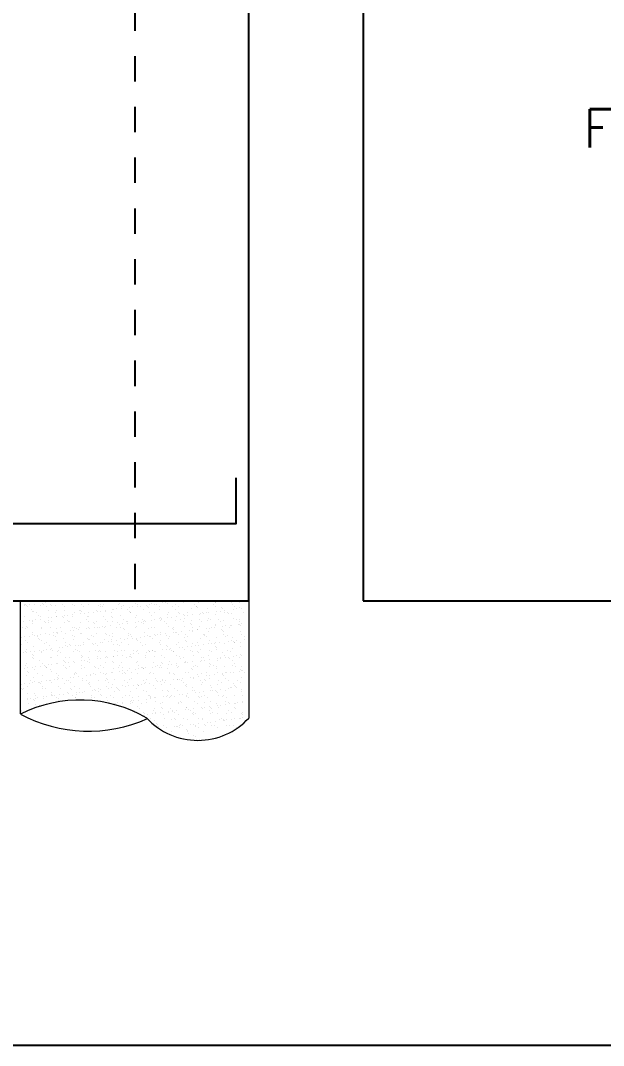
# Model space of a CAD drawing. Header units: millimetres. Extents: x 0 to 212, y -9 to 41.
# Drawn here: x 34.966 to 37.264, y 14.173 to 18.211 of the extents above; entities that cross this region are included whole.
import ezdxf

# ---------------------------------------------------------------- set-up
doc = ezdxf.new("R2010")
doc.units = ezdxf.units.MM
doc.header["$LTSCALE"] = 0.01
doc.linetypes.add('DASHDOT', pattern=[1, 0.5, -0.25, 0, -0.25])
for name, color, linetype in [('FC_BORDE VIGA', 4, 'Continuous'), ('FC_EJES', 1, 'DASHDOT'), ('FC_HATCH', 253, 'Continuous'), ('FC_R-80', 11, 'Continuous'), ('FC_REFUERZO', 5, 'Continuous')]:
    doc.layers.add(name, color=color, linetype=linetype)
doc.layers.add('FC_CAJON VIGAS', color=230, linetype='Continuous', plot=False)
doc.styles.add('FC_TEXT', font='romans.shx', dxfattribs={"height": 0.002})

# ---------------------------------------------------------------- blocks, each defined once
blk = doc.blocks.new('PilaDinamica0.90')
at = {"layer": 'FC_HATCH', "linetype": 'Continuous', "lineweight": 15}
for p, q in [((0.0157, -0.0177), (0.0157, -0.0177)), ((0.0167, -0.0164), (0.0167, -0.0164)), ((0.0215, -0.0146), (0.0215, -0.0146)), ((0.0235, -0.0174), (0.0235, -0.0174)), ((0.0268, -0.0228), (0.0268, -0.0228)), ((0.0359, -0.0157), (0.0359, -0.0157)), ((0.0453, -0.0363), (0.0453, -0.0363)), ((0.0497, -0.0404), (0.0497, -0.0404)), ((0.0553, -0.0132), (0.0553, -0.0132)), ((0.0782, -0.0169), (0.0782, -0.0169)), ((0.0877, -0.0089), (0.0877, -0.0089)), ((0.091, -0.0162), (0.091, -0.0162)), ((0.1001, -0.0073), (0.1001, -0.0073)), ((0.1011, -0.0226), (0.1011, -0.0226)), ((0.1104, -0.0393), (0.1104, -0.0393)), ((0.117, -0.0154), (0.117, -0.0154)), ((0.1195, -0.0047), (0.1195, -0.0047)), ((0.1214, -0.0194), (0.1214, -0.0194)), ((0.1392, -0.0172), (0.1392, -0.0172)), ((0.1421, -0.0384), (0.1421, -0.0384)), ((0.1519, -0.0004), (0.1519, -0.0004)), ((0.1653, -0.0161), (0.1653, -0.0161)), ((0.1729, -0.0385), (0.1729, -0.0385)), ((0.1754, -0.0225), (0.1754, -0.0225)), ((0.2037, -0.0149), (0.2037, -0.0149)), ((0.2139, -0.0175), (0.2139, -0.0175)), ((0.2339, -0.0388), (0.2339, -0.0388)), ((0.2376, -0.0393), (0.2376, -0.0393)), ((0.2396, -0.016), (0.2396, -0.016)), ((0.2497, -0.0224), (0.2497, -0.0224)), ((0.2661, -0.0141), (0.2661, -0.0141)), ((0.2984, -0.0365), (0.2984, -0.0365)), ((0.3093, -0.0183), (0.3093, -0.0183)), ((0.3137, -0.0224), (0.3137, -0.0224)), ((0.3139, -0.0158), (0.3139, -0.0158)), ((0.324, -0.0222), (0.324, -0.0222)), ((0.3271, -0.0144), (0.3271, -0.0144)), ((0.3342, -0.0382), (0.3342, -0.0382)), ((0.3608, -0.0357), (0.3608, -0.0357)), ((0.3666, -0.034), (0.3666, -0.034)), ((0.379, -0.0323), (0.379, -0.0323)), ((0.3855, -0.0014), (0.3855, -0.0014)), ((0.3882, -0.0157), (0.3882, -0.0157)), ((0.3916, -0.0121), (0.3916, -0.0121)), ((0.3983, -0.0221), (0.3983, -0.0221)), ((0.3984, -0.0298), (0.3984, -0.0298)), ((0.4062, -0.0204), (0.4062, -0.0204)), ((0.4219, -0.036), (0.4219, -0.036)), ((0.4308, -0.0255), (0.4308, -0.0255)), ((0.4432, -0.0239), (0.4432, -0.0239)), ((0.454, -0.0113), (0.454, -0.0113)), ((0.4625, -0.0156), (0.4625, -0.0156)), ((0.4626, -0.0213), (0.4626, -0.0213)), ((0.4726, -0.022), (0.4726, -0.022)), ((0.4863, -0.0337), (0.4863, -0.0337)), ((0.4951, -0.017), (0.4951, -0.017)), ((0.5017, -0.0213), (0.5017, -0.0213)), ((0.5061, -0.0253), (0.5061, -0.0253)), ((0.5075, -0.0154), (0.5075, -0.0154)), ((0.5151, -0.0116), (0.5151, -0.0116)), ((0.5269, -0.0129), (0.5269, -0.0129)), ((0.5368, -0.0154), (0.5368, -0.0154)), ((0.5469, -0.0218), (0.5469, -0.0218)), ((0.5488, -0.0329), (0.5488, -0.0329)), ((0.5593, -0.0086), (0.5593, -0.0086)), ((0.5717, -0.007), (0.5717, -0.007)), ((0.5734, -0.0003), (0.5734, -0.0003)), ((0.5778, -0.0043), (0.5778, -0.0043)), ((0.5795, -0.0093), (0.5795, -0.0093)), ((0.5911, -0.0044), (0.5911, -0.0044)), ((0.5986, -0.0234), (0.5986, -0.0234)), ((0.6098, -0.0331), (0.6098, -0.0331)), ((0.6111, -0.0153), (0.6111, -0.0153)), ((0.6212, -0.0217), (0.6212, -0.0217)), ((0.6235, -0.0001), (0.6235, -0.0001)), ((0.642, -0.0085), (0.642, -0.0085)), ((0.6703, -0.0024), (0.6703, -0.0024)), ((0.6742, -0.0308), (0.6742, -0.0308)), ((0.6854, -0.0152), (0.6854, -0.0152)), ((0.694, -0.0242), (0.694, -0.0242)), ((0.6955, -0.0216), (0.6955, -0.0216)), ((0.6984, -0.0282), (0.6984, -0.0282)), ((0.703, -0.0087), (0.703, -0.0087)), ((0.7367, -0.03), (0.7367, -0.03)), ((0.7597, -0.015), (0.7597, -0.015)), ((0.7658, -0.0032), (0.7658, -0.0032)), ((0.7674, -0.0064), (0.7674, -0.0064)), ((0.7698, -0.0214), (0.7698, -0.0214)), ((0.7702, -0.0073), (0.7702, -0.0073)), ((0.7909, -0.0263), (0.7909, -0.0263)), ((0.7977, -0.0303), (0.7977, -0.0303)), ((0.8058, -0.0379), (0.8058, -0.0379)), ((0.8299, -0.0056), (0.8299, -0.0056)), ((0.834, -0.0149), (0.834, -0.0149)), ((0.8382, -0.0336), (0.8382, -0.0336)), ((0.8441, -0.0213), (0.8441, -0.0213)), ((0.8506, -0.032), (0.8506, -0.032)), ((0.8622, -0.028), (0.8622, -0.028)), ((0.8626, -0.0054), (0.8626, -0.0054)), ((0.87, -0.0295), (0.87, -0.0295)), ((0.0131, -0.0805), (0.0131, -0.0805)), ((0.0172, -0.0637), (0.0172, -0.0637)), ((0.036, -0.0761), (0.036, -0.0761)), ((0.0455, -0.0762), (0.0455, -0.0762)), ((0.046, -0.0416), (0.046, -0.0416)), ((0.0579, -0.0746), (0.0579, -0.0746)), ((0.063, -0.0459), (0.063, -0.0459)), ((0.0704, -0.0594), (0.0704, -0.0594)), ((0.0773, -0.072), (0.0773, -0.072)), ((0.0797, -0.0629), (0.0797, -0.0629)), ((0.1097, -0.0678), (0.1097, -0.0678)), ((0.1103, -0.076), (0.1103, -0.076)), ((0.1221, -0.0661), (0.1221, -0.0661)), ((0.1373, -0.0457), (0.1373, -0.0457)), ((0.1407, -0.0632), (0.1407, -0.0632)), ((0.1415, -0.0636), (0.1415, -0.0636)), ((0.1659, -0.0602), (0.1659, -0.0602)), ((0.1703, -0.0642), (0.1703, -0.0642)), ((0.1739, -0.0593), (0.1739, -0.0593)), ((0.1846, -0.0758), (0.1846, -0.0758)), ((0.1864, -0.0577), (0.1864, -0.0577)), ((0.2052, -0.0609), (0.2052, -0.0609)), ((0.2057, -0.0551), (0.2057, -0.0551)), ((0.2116, -0.0456), (0.2116, -0.0456)), ((0.2382, -0.0509), (0.2382, -0.0509)), ((0.242, -0.0433), (0.242, -0.0433)), ((0.2506, -0.0492), (0.2506, -0.0492)), ((0.2589, -0.0757), (0.2589, -0.0757)), ((0.2628, -0.0623), (0.2628, -0.0623)), ((0.2676, -0.0601), (0.2676, -0.0601)), ((0.27, -0.0467), (0.27, -0.0467)), ((0.2859, -0.0455), (0.2859, -0.0455)), ((0.3024, -0.0424), (0.3024, -0.0424)), ((0.3148, -0.0408), (0.3148, -0.0408)), ((0.3286, -0.0604), (0.3286, -0.0604)), ((0.3332, -0.0756), (0.3332, -0.0756)), ((0.3345, -0.0414), (0.3345, -0.0414)), ((0.3582, -0.0631), (0.3582, -0.0631)), ((0.3602, -0.0453), (0.3602, -0.0453)), ((0.3626, -0.0672), (0.3626, -0.0672)), ((0.3931, -0.058), (0.3931, -0.058)), ((0.4075, -0.0754), (0.4075, -0.0754)), ((0.43, -0.0422), (0.43, -0.0422)), ((0.4344, -0.0462), (0.4344, -0.0462)), ((0.4345, -0.0452), (0.4345, -0.0452)), ((0.4551, -0.0652), (0.4551, -0.0652)), ((0.4555, -0.0573), (0.4555, -0.0573)), ((0.4818, -0.0753), (0.4818, -0.0753)), ((0.4846, -0.0802), (0.4846, -0.0802)), ((0.4878, -0.0796), (0.4878, -0.0796)), ((0.5088, -0.045), (0.5088, -0.045)), ((0.5166, -0.0575), (0.5166, -0.0575)), ((0.5171, -0.0759), (0.5171, -0.0759)), ((0.5268, -0.0443), (0.5268, -0.0443)), ((0.5295, -0.0743), (0.5295, -0.0743)), ((0.5489, -0.0717), (0.5489, -0.0717)), ((0.5503, -0.0788), (0.5503, -0.0788)), ((0.5506, -0.0661), (0.5506, -0.0661)), ((0.555, -0.0701), (0.555, -0.0701)), ((0.5561, -0.0752), (0.5561, -0.0752)), ((0.581, -0.0552), (0.581, -0.0552)), ((0.5813, -0.0675), (0.5813, -0.0675)), ((0.5831, -0.0449), (0.5831, -0.0449)), ((0.5937, -0.0658), (0.5937, -0.0658)), ((0.6113, -0.0791), (0.6113, -0.0791)), ((0.6131, -0.0633), (0.6131, -0.0633)), ((0.6223, -0.0451), (0.6223, -0.0451)), ((0.6267, -0.0492), (0.6267, -0.0492)), ((0.6304, -0.075), (0.6304, -0.075)), ((0.6435, -0.0544), (0.6435, -0.0544)), ((0.6455, -0.059), (0.6455, -0.059)), ((0.6475, -0.0682), (0.6475, -0.0682)), ((0.6574, -0.0448), (0.6574, -0.0448)), ((0.6579, -0.0574), (0.6579, -0.0574)), ((0.6757, -0.0768), (0.6757, -0.0768)), ((0.6773, -0.0548), (0.6773, -0.0548)), ((0.7045, -0.0547), (0.7045, -0.0547)), ((0.7047, -0.0749), (0.7047, -0.0749)), ((0.7097, -0.0506), (0.7097, -0.0506)), ((0.7192, -0.0472), (0.7192, -0.0472)), ((0.7221, -0.0489), (0.7221, -0.0489)), ((0.7317, -0.0446), (0.7317, -0.0446)), ((0.7382, -0.076), (0.7382, -0.076)), ((0.7415, -0.0464), (0.7415, -0.0464)), ((0.7429, -0.069), (0.7429, -0.069)), ((0.7473, -0.073), (0.7473, -0.073)), ((0.769, -0.0524), (0.769, -0.0524)), ((0.7739, -0.0421), (0.7739, -0.0421)), ((0.779, -0.0748), (0.779, -0.0748)), ((0.7864, -0.0405), (0.7864, -0.0405)), ((0.7992, -0.0763), (0.7992, -0.0763)), ((0.806, -0.0445), (0.806, -0.0445)), ((0.8147, -0.0481), (0.8147, -0.0481)), ((0.8191, -0.0521), (0.8191, -0.0521)), ((0.8314, -0.0516), (0.8314, -0.0516)), ((0.8398, -0.0711), (0.8398, -0.0711)), ((0.8533, -0.0746), (0.8533, -0.0746)), ((0.8637, -0.074), (0.8637, -0.074)), ((0.8803, -0.0444), (0.8803, -0.0444)), ((0.008, -0.1057), (0.008, -0.1057)), ((0.0187, -0.1097), (0.0187, -0.1097)), ((0.0224, -0.1021), (0.0224, -0.1021)), ((0.0268, -0.1061), (0.0268, -0.1061)), ((0.046, -0.0825), (0.046, -0.0825)), ((0.0475, -0.0876), (0.0475, -0.0876)), ((0.0812, -0.1089), (0.0812, -0.1089)), ((0.0823, -0.1056), (0.0823, -0.1056)), ((0.0942, -0.0812), (0.0942, -0.0812)), ((0.0986, -0.0852), (0.0986, -0.0852)), ((0.1119, -0.0853), (0.1119, -0.0853)), ((0.1193, -0.1042), (0.1193, -0.1042)), ((0.1203, -0.0824), (0.1203, -0.0824)), ((0.1422, -0.1092), (0.1422, -0.1092)), ((0.1566, -0.1055), (0.1566, -0.1055)), ((0.1744, -0.0845), (0.1744, -0.0845)), ((0.191, -0.0833), (0.191, -0.0833)), ((0.1946, -0.0823), (0.1946, -0.0823)), ((0.1959, -0.1182), (0.1959, -0.1182)), ((0.2067, -0.1068), (0.2067, -0.1068)), ((0.2084, -0.1166), (0.2084, -0.1166)), ((0.2148, -0.105), (0.2148, -0.105)), ((0.2192, -0.1091), (0.2192, -0.1091)), ((0.2277, -0.114), (0.2277, -0.114)), ((0.2309, -0.1053), (0.2309, -0.1053)), ((0.2354, -0.0848), (0.2354, -0.0848)), ((0.2602, -0.1097), (0.2602, -0.1097)), ((0.269, -0.0821), (0.269, -0.0821)), ((0.2691, -0.1061), (0.2691, -0.1061)), ((0.2726, -0.1081), (0.2726, -0.1081)), ((0.2865, -0.0841), (0.2865, -0.0841)), ((0.2909, -0.0881), (0.2909, -0.0881)), ((0.292, -0.1056), (0.292, -0.1056)), ((0.2999, -0.0824), (0.2999, -0.0824)), ((0.3052, -0.1052), (0.3052, -0.1052)), ((0.3117, -0.1071), (0.3117, -0.1071)), ((0.3244, -0.1013), (0.3244, -0.1013)), ((0.3302, -0.1063), (0.3302, -0.1063)), ((0.3368, -0.0997), (0.3368, -0.0997)), ((0.3433, -0.082), (0.3433, -0.082)), ((0.3562, -0.0971), (0.3562, -0.0971)), ((0.3623, -0.0817), (0.3623, -0.0817)), ((0.3795, -0.1051), (0.3795, -0.1051)), ((0.3834, -0.0862), (0.3834, -0.0862)), ((0.3886, -0.0928), (0.3886, -0.0928)), ((0.3946, -0.104), (0.3946, -0.104)), ((0.401, -0.0912), (0.401, -0.0912)), ((0.4071, -0.108), (0.4071, -0.108)), ((0.4115, -0.112), (0.4115, -0.112)), ((0.4176, -0.0819), (0.4176, -0.0819)), ((0.4204, -0.0886), (0.4204, -0.0886)), ((0.4234, -0.0819), (0.4234, -0.0819)), ((0.4528, -0.0844), (0.4528, -0.0844)), ((0.4538, -0.1049), (0.4538, -0.1049)), ((0.457, -0.1032), (0.457, -0.1032)), ((0.4652, -0.0827), (0.4652, -0.0827)), ((0.4789, -0.087), (0.4789, -0.087)), ((0.4833, -0.091), (0.4833, -0.091)), ((0.4919, -0.0817), (0.4919, -0.0817)), ((0.504, -0.1101), (0.504, -0.1101)), ((0.5181, -0.1035), (0.5181, -0.1035)), ((0.5281, -0.1048), (0.5281, -0.1048)), ((0.5662, -0.0816), (0.5662, -0.0816)), ((0.5757, -0.0891), (0.5757, -0.0891)), ((0.5825, -0.1012), (0.5825, -0.1012)), ((0.5995, -0.1109), (0.5995, -0.1109)), ((0.6024, -0.1047), (0.6024, -0.1047)), ((0.6039, -0.1149), (0.6039, -0.1149)), ((0.6405, -0.0814), (0.6405, -0.0814)), ((0.645, -0.1004), (0.645, -0.1004)), ((0.6675, -0.1179), (0.6675, -0.1179)), ((0.6712, -0.0899), (0.6712, -0.0899)), ((0.6756, -0.094), (0.6756, -0.094)), ((0.6767, -0.1045), (0.6767, -0.1045)), ((0.6799, -0.1163), (0.6799, -0.1163)), ((0.6964, -0.113), (0.6964, -0.113)), ((0.6993, -0.1137), (0.6993, -0.1137)), ((0.706, -0.1007), (0.706, -0.1007)), ((0.7148, -0.0813), (0.7148, -0.0813)), ((0.7317, -0.1094), (0.7317, -0.1094)), ((0.7441, -0.1078), (0.7441, -0.1078)), ((0.751, -0.1044), (0.751, -0.1044)), ((0.7635, -0.1052), (0.7635, -0.1052)), ((0.7681, -0.092), (0.7681, -0.092)), ((0.7705, -0.0984), (0.7705, -0.0984)), ((0.7891, -0.0812), (0.7891, -0.0812)), ((0.7918, -0.1138), (0.7918, -0.1138)), ((0.7959, -0.101), (0.7959, -0.101)), ((0.7962, -0.1178), (0.7962, -0.1178)), ((0.8084, -0.0993), (0.8084, -0.0993)), ((0.8253, -0.1043), (0.8253, -0.1043)), ((0.8278, -0.0968), (0.8278, -0.0968)), ((0.8329, -0.0976), (0.8329, -0.0976)), ((0.8602, -0.0925), (0.8602, -0.0925)), ((0.8634, -0.081), (0.8634, -0.081)), ((0.8636, -0.0929), (0.8636, -0.0929)), ((0.8652, -0.1199), (0.8652, -0.1199)), ((0.868, -0.0969), (0.868, -0.0969)), ((0.8726, -0.0909), (0.8726, -0.0909)), ((0.0033, -0.1436), (0.0033, -0.1436)), ((0.0157, -0.1419), (0.0157, -0.1419)), ((0.0202, -0.1556), (0.0202, -0.1556)), ((0.0351, -0.1394), (0.0351, -0.1394)), ((0.0476, -0.1251), (0.0476, -0.1251)), ((0.049, -0.1336), (0.049, -0.1336)), ((0.0553, -0.1359), (0.0553, -0.1359)), ((0.0653, -0.1423), (0.0653, -0.1423)), ((0.0675, -0.1351), (0.0675, -0.1351)), ((0.0713, -0.1469), (0.0713, -0.1469)), ((0.0757, -0.1509), (0.0757, -0.1509)), ((0.0799, -0.1335), (0.0799, -0.1335)), ((0.0827, -0.1548), (0.0827, -0.1548)), ((0.0993, -0.1309), (0.0993, -0.1309)), ((0.1134, -0.1312), (0.1134, -0.1312)), ((0.1296, -0.1357), (0.1296, -0.1357)), ((0.1317, -0.1267), (0.1317, -0.1267)), ((0.1396, -0.1421), (0.1396, -0.1421)), ((0.1431, -0.126), (0.1431, -0.126)), ((0.1437, -0.1551), (0.1437, -0.1551)), ((0.1441, -0.125), (0.1441, -0.125)), ((0.1475, -0.13), (0.1475, -0.13)), ((0.1635, -0.1225), (0.1635, -0.1225)), ((0.1682, -0.149), (0.1682, -0.149)), ((0.1759, -0.1305), (0.1759, -0.1305)), ((0.2039, -0.1356), (0.2039, -0.1356)), ((0.2082, -0.1528), (0.2082, -0.1528)), ((0.2139, -0.142), (0.2139, -0.142)), ((0.2369, -0.1307), (0.2369, -0.1307)), ((0.2399, -0.1281), (0.2399, -0.1281)), ((0.2637, -0.1498), (0.2637, -0.1498)), ((0.2681, -0.1539), (0.2681, -0.1539)), ((0.2706, -0.152), (0.2706, -0.152)), ((0.2782, -0.1355), (0.2782, -0.1355)), ((0.2882, -0.1419), (0.2882, -0.1419)), ((0.3014, -0.1284), (0.3014, -0.1284)), ((0.3317, -0.1523), (0.3317, -0.1523)), ((0.3354, -0.1289), (0.3354, -0.1289)), ((0.3398, -0.1329), (0.3398, -0.1329)), ((0.3464, -0.1602), (0.3464, -0.1602)), ((0.3525, -0.1353), (0.3525, -0.1353)), ((0.3588, -0.1585), (0.3588, -0.1585)), ((0.3606, -0.1519), (0.3606, -0.1519)), ((0.3625, -0.1417), (0.3625, -0.1417)), ((0.3638, -0.1276), (0.3638, -0.1276)), ((0.3782, -0.156), (0.3782, -0.156)), ((0.3961, -0.15), (0.3961, -0.15)), ((0.4106, -0.1517), (0.4106, -0.1517)), ((0.423, -0.1501), (0.423, -0.1501)), ((0.4249, -0.1279), (0.4249, -0.1279)), ((0.4268, -0.1352), (0.4268, -0.1352)), ((0.4323, -0.131), (0.4323, -0.131)), ((0.4368, -0.1416), (0.4368, -0.1416)), ((0.4424, -0.1475), (0.4424, -0.1475)), ((0.456, -0.1528), (0.456, -0.1528)), ((0.4585, -0.1492), (0.4585, -0.1492)), ((0.4604, -0.1568), (0.4604, -0.1568)), ((0.4748, -0.1433), (0.4748, -0.1433)), ((0.4872, -0.1416), (0.4872, -0.1416)), ((0.4893, -0.1256), (0.4893, -0.1256)), ((0.5011, -0.1351), (0.5011, -0.1351)), ((0.5066, -0.1391), (0.5066, -0.1391)), ((0.5111, -0.1415), (0.5111, -0.1415)), ((0.5196, -0.1495), (0.5196, -0.1495)), ((0.5278, -0.1318), (0.5278, -0.1318)), ((0.5322, -0.1359), (0.5322, -0.1359)), ((0.539, -0.1348), (0.539, -0.1348)), ((0.5515, -0.1332), (0.5515, -0.1332)), ((0.5518, -0.1248), (0.5518, -0.1248)), ((0.5529, -0.1549), (0.5529, -0.1549)), ((0.5709, -0.1306), (0.5709, -0.1306)), ((0.5754, -0.1349), (0.5754, -0.1349)), ((0.584, -0.1472), (0.584, -0.1472)), ((0.5854, -0.1413), (0.5854, -0.1413)), ((0.6033, -0.1263), (0.6033, -0.1263)), ((0.6128, -0.1251), (0.6128, -0.1251)), ((0.6157, -0.1247), (0.6157, -0.1247)), ((0.6246, -0.1339), (0.6246, -0.1339)), ((0.6351, -0.1222), (0.6351, -0.1222)), ((0.6465, -0.1464), (0.6465, -0.1464)), ((0.6484, -0.1557), (0.6484, -0.1557)), ((0.6497, -0.1348), (0.6497, -0.1348)), ((0.6528, -0.1597), (0.6528, -0.1597)), ((0.6597, -0.1412), (0.6597, -0.1412)), ((0.6772, -0.1228), (0.6772, -0.1228)), ((0.7075, -0.1467), (0.7075, -0.1467)), ((0.7201, -0.1348), (0.7201, -0.1348)), ((0.724, -0.1346), (0.724, -0.1346)), ((0.7245, -0.1388), (0.7245, -0.1388)), ((0.734, -0.1411), (0.734, -0.1411)), ((0.7397, -0.122), (0.7397, -0.122)), ((0.7453, -0.1578), (0.7453, -0.1578)), ((0.772, -0.1443), (0.772, -0.1443)), ((0.7983, -0.1345), (0.7983, -0.1345)), ((0.8007, -0.1223), (0.8007, -0.1223)), ((0.8083, -0.1409), (0.8083, -0.1409)), ((0.817, -0.1369), (0.817, -0.1369)), ((0.8179, -0.1599), (0.8179, -0.1599)), ((0.8304, -0.1582), (0.8304, -0.1582)), ((0.8344, -0.1435), (0.8344, -0.1435)), ((0.8407, -0.1586), (0.8407, -0.1586)), ((0.8498, -0.1557), (0.8498, -0.1557)), ((0.8726, -0.1344), (0.8726, -0.1344)), ((0.8822, -0.1514), (0.8822, -0.1514)), ((0.8826, -0.1408), (0.8826, -0.1408)), ((0.0002, -0.1957), (0.0002, -0.1957)), ((0.004, -0.1719), (0.004, -0.1719)), ((0.0217, -0.2016), (0.0217, -0.2016)), ((0.0248, -0.1909), (0.0248, -0.1909)), ((0.0272, -0.1655), (0.0272, -0.1655)), ((0.0377, -0.2008), (0.0377, -0.2008)), ((0.0505, -0.1795), (0.0505, -0.1795)), ((0.0571, -0.1983), (0.0571, -0.1983)), ((0.0745, -0.1956), (0.0745, -0.1956)), ((0.0842, -0.2008), (0.0842, -0.2008)), ((0.0895, -0.194), (0.0895, -0.194)), ((0.0965, -0.17), (0.0965, -0.17)), ((0.1015, -0.1653), (0.1015, -0.1653)), ((0.1019, -0.1924), (0.1019, -0.1924)), ((0.115, -0.1772), (0.115, -0.1772)), ((0.1202, -0.1917), (0.1202, -0.1917)), ((0.1213, -0.1898), (0.1213, -0.1898)), ((0.1246, -0.1957), (0.1246, -0.1957)), ((0.1452, -0.2011), (0.1452, -0.2011)), ((0.1488, -0.1955), (0.1488, -0.1955)), ((0.1537, -0.1855), (0.1537, -0.1855)), ((0.1589, -0.2019), (0.1589, -0.2019)), ((0.1661, -0.1839), (0.1661, -0.1839)), ((0.1758, -0.1652), (0.1758, -0.1652)), ((0.1774, -0.1764), (0.1774, -0.1764)), ((0.1855, -0.1813), (0.1855, -0.1813)), ((0.192, -0.1708), (0.192, -0.1708)), ((0.1964, -0.1748), (0.1964, -0.1748)), ((0.2097, -0.1988), (0.2097, -0.1988)), ((0.2171, -0.1938), (0.2171, -0.1938)), ((0.2179, -0.1771), (0.2179, -0.1771)), ((0.2231, -0.1953), (0.2231, -0.1953)), ((0.2303, -0.1754), (0.2303, -0.1754)), ((0.2332, -0.2018), (0.2332, -0.2018)), ((0.2384, -0.1767), (0.2384, -0.1767)), ((0.2497, -0.1729), (0.2497, -0.1729)), ((0.2501, -0.1651), (0.2501, -0.1651)), ((0.2721, -0.198), (0.2721, -0.198)), ((0.2822, -0.1686), (0.2822, -0.1686)), ((0.2888, -0.1729), (0.2888, -0.1729)), ((0.2946, -0.167), (0.2946, -0.167)), ((0.2974, -0.1952), (0.2974, -0.1952)), ((0.3029, -0.1744), (0.3029, -0.1744)), ((0.3075, -0.2016), (0.3075, -0.2016)), ((0.3126, -0.1946), (0.3126, -0.1946)), ((0.314, -0.1644), (0.314, -0.1644)), ((0.317, -0.1987), (0.317, -0.1987)), ((0.3244, -0.1649), (0.3244, -0.1649)), ((0.3332, -0.1983), (0.3332, -0.1983)), ((0.3653, -0.1736), (0.3653, -0.1736)), ((0.3717, -0.1951), (0.3717, -0.1951)), ((0.3818, -0.2015), (0.3818, -0.2015)), ((0.3843, -0.1737), (0.3843, -0.1737)), ((0.3887, -0.1777), (0.3887, -0.1777)), ((0.3976, -0.196), (0.3976, -0.196)), ((0.3987, -0.1648), (0.3987, -0.1648)), ((0.4095, -0.1968), (0.4095, -0.1968)), ((0.4264, -0.1739), (0.4264, -0.1739)), ((0.446, -0.1949), (0.446, -0.1949)), ((0.4561, -0.2013), (0.4561, -0.2013)), ((0.4601, -0.1952), (0.4601, -0.1952)), ((0.473, -0.1647), (0.473, -0.1647)), ((0.4812, -0.1758), (0.4812, -0.1758)), ((0.4908, -0.1716), (0.4908, -0.1716)), ((0.5049, -0.1976), (0.5049, -0.1976)), ((0.5092, -0.2005), (0.5092, -0.2005)), ((0.5093, -0.2016), (0.5093, -0.2016)), ((0.5203, -0.1948), (0.5203, -0.1948)), ((0.5211, -0.1955), (0.5211, -0.1955)), ((0.5286, -0.1979), (0.5286, -0.1979)), ((0.5304, -0.2012), (0.5304, -0.2012)), ((0.5473, -0.1645), (0.5473, -0.1645)), ((0.5533, -0.1708), (0.5533, -0.1708)), ((0.561, -0.1937), (0.561, -0.1937)), ((0.5735, -0.192), (0.5735, -0.192)), ((0.5767, -0.1766), (0.5767, -0.1766)), ((0.5811, -0.1807), (0.5811, -0.1807)), ((0.5855, -0.1931), (0.5855, -0.1931)), ((0.5929, -0.1895), (0.5929, -0.1895)), ((0.5946, -0.1947), (0.5946, -0.1947)), ((0.6018, -0.1997), (0.6018, -0.1997)), ((0.6047, -0.2011), (0.6047, -0.2011)), ((0.6143, -0.1711), (0.6143, -0.1711)), ((0.6216, -0.1644), (0.6216, -0.1644)), ((0.6253, -0.1852), (0.6253, -0.1852)), ((0.6377, -0.1836), (0.6377, -0.1836)), ((0.648, -0.1923), (0.648, -0.1923)), ((0.6571, -0.181), (0.6571, -0.181)), ((0.6689, -0.1945), (0.6689, -0.1945)), ((0.6735, -0.1787), (0.6735, -0.1787)), ((0.6787, -0.1687), (0.6787, -0.1687)), ((0.679, -0.2009), (0.679, -0.2009)), ((0.6895, -0.1768), (0.6895, -0.1768)), ((0.6959, -0.1643), (0.6959, -0.1643)), ((0.6973, -0.2005), (0.6973, -0.2005)), ((0.7019, -0.1751), (0.7019, -0.1751)), ((0.709, -0.1926), (0.709, -0.1926)), ((0.7213, -0.1726), (0.7213, -0.1726)), ((0.7412, -0.1679), (0.7412, -0.1679)), ((0.7432, -0.1944), (0.7432, -0.1944)), ((0.7533, -0.2008), (0.7533, -0.2008)), ((0.7537, -0.1683), (0.7537, -0.1683)), ((0.7661, -0.1667), (0.7661, -0.1667)), ((0.769, -0.1796), (0.769, -0.1796)), ((0.7702, -0.1641), (0.7702, -0.1641)), ((0.7734, -0.1836), (0.7734, -0.1836)), ((0.7735, -0.1903), (0.7735, -0.1903)), ((0.7855, -0.1641), (0.7855, -0.1641)), ((0.8022, -0.1682), (0.8022, -0.1682)), ((0.8175, -0.1943), (0.8175, -0.1943)), ((0.8276, -0.2007), (0.8276, -0.2007)), ((0.8359, -0.1895), (0.8359, -0.1895)), ((0.8446, -0.164), (0.8446, -0.164)), ((0.8451, -0.1627), (0.8451, -0.1627)), ((0.8659, -0.1817), (0.8659, -0.1817)), ((0.8667, -0.1659), (0.8667, -0.1659)), ((0.0103, -0.2022), (0.0103, -0.2022)), ((0.0253, -0.2024), (0.0253, -0.2024)), ((0.0465, -0.2252), (0.0465, -0.2252)), ((0.0485, -0.2127), (0.0485, -0.2127)), ((0.052, -0.2255), (0.052, -0.2255)), ((0.0529, -0.2167), (0.0529, -0.2167)), ((0.0737, -0.2357), (0.0737, -0.2357)), ((0.0846, -0.202), (0.0846, -0.202)), ((0.1165, -0.2232), (0.1165, -0.2232)), ((0.1208, -0.2251), (0.1208, -0.2251)), ((0.1454, -0.2148), (0.1454, -0.2148)), ((0.1691, -0.2365), (0.1691, -0.2365)), ((0.1735, -0.2406), (0.1735, -0.2406)), ((0.1789, -0.2224), (0.1789, -0.2224)), ((0.1951, -0.225), (0.1951, -0.225)), ((0.2075, -0.2402), (0.2075, -0.2402)), ((0.2399, -0.2227), (0.2399, -0.2227)), ((0.2399, -0.236), (0.2399, -0.236)), ((0.2409, -0.2156), (0.2409, -0.2156)), ((0.2453, -0.2196), (0.2453, -0.2196)), ((0.2523, -0.2343), (0.2523, -0.2343)), ((0.266, -0.2386), (0.266, -0.2386)), ((0.2694, -0.2248), (0.2694, -0.2248)), ((0.2717, -0.2318), (0.2717, -0.2318)), ((0.3042, -0.2275), (0.3042, -0.2275)), ((0.3044, -0.2204), (0.3044, -0.2204)), ((0.3166, -0.2259), (0.3166, -0.2259)), ((0.336, -0.2233), (0.336, -0.2233)), ((0.3377, -0.2177), (0.3377, -0.2177)), ((0.3437, -0.2247), (0.3437, -0.2247)), ((0.3615, -0.2395), (0.3615, -0.2395)), ((0.3668, -0.2196), (0.3668, -0.2196)), ((0.3684, -0.219), (0.3684, -0.219)), ((0.3808, -0.2174), (0.3808, -0.2174)), ((0.3991, -0.2419), (0.3991, -0.2419)), ((0.4002, -0.2149), (0.4002, -0.2149)), ((0.418, -0.2246), (0.418, -0.2246)), ((0.4279, -0.2199), (0.4279, -0.2199)), ((0.4326, -0.2106), (0.4326, -0.2106)), ((0.4332, -0.2185), (0.4332, -0.2185)), ((0.4376, -0.2225), (0.4376, -0.2225)), ((0.445, -0.209), (0.445, -0.209)), ((0.4584, -0.2416), (0.4584, -0.2416)), ((0.4616, -0.2411), (0.4616, -0.2411)), ((0.4644, -0.2064), (0.4644, -0.2064)), ((0.4923, -0.2175), (0.4923, -0.2175)), ((0.4923, -0.2244), (0.4923, -0.2244)), ((0.4968, -0.2021), (0.4968, -0.2021)), ((0.5226, -0.2414), (0.5226, -0.2414)), ((0.5301, -0.2206), (0.5301, -0.2206)), ((0.5548, -0.2167), (0.5548, -0.2167)), ((0.5666, -0.2243), (0.5666, -0.2243)), ((0.587, -0.2391), (0.587, -0.2391)), ((0.6158, -0.217), (0.6158, -0.217)), ((0.6256, -0.2214), (0.6256, -0.2214)), ((0.63, -0.2255), (0.63, -0.2255)), ((0.6409, -0.2242), (0.6409, -0.2242)), ((0.6495, -0.2383), (0.6495, -0.2383)), ((0.6791, -0.2399), (0.6791, -0.2399)), ((0.6802, -0.2147), (0.6802, -0.2147)), ((0.7017, -0.2045), (0.7017, -0.2045)), ((0.7105, -0.2386), (0.7105, -0.2386)), ((0.7115, -0.2356), (0.7115, -0.2356)), ((0.7152, -0.224), (0.7152, -0.224)), ((0.7224, -0.2236), (0.7224, -0.2236)), ((0.7239, -0.234), (0.7239, -0.234)), ((0.7427, -0.2139), (0.7427, -0.2139)), ((0.7433, -0.2315), (0.7433, -0.2315)), ((0.775, -0.2363), (0.775, -0.2363)), ((0.7757, -0.2272), (0.7757, -0.2272)), ((0.7881, -0.2256), (0.7881, -0.2256)), ((0.7895, -0.2239), (0.7895, -0.2239)), ((0.7942, -0.2026), (0.7942, -0.2026)), ((0.8037, -0.2142), (0.8037, -0.2142)), ((0.8075, -0.223), (0.8075, -0.223)), ((0.8179, -0.2244), (0.8179, -0.2244)), ((0.8223, -0.2284), (0.8223, -0.2284)), ((0.8374, -0.2355), (0.8374, -0.2355)), ((0.8399, -0.2187), (0.8399, -0.2187)), ((0.8524, -0.2171), (0.8524, -0.2171)), ((0.8638, -0.2237), (0.8638, -0.2237)), ((0.8682, -0.2119), (0.8682, -0.2119)), ((0.8718, -0.2146), (0.8718, -0.2146)), ((0.0019, -0.2566), (0.0019, -0.2566)), ((0.0148, -0.2656), (0.0148, -0.2656)), ((0.0195, -0.2555), (0.0195, -0.2555)), ((0.0232, -0.2476), (0.0232, -0.2476)), ((0.0257, -0.2784), (0.0257, -0.2784)), ((0.0296, -0.2619), (0.0296, -0.2619)), ((0.0301, -0.2824), (0.0301, -0.2824)), ((0.0473, -0.2613), (0.0473, -0.2613)), ((0.0535, -0.2715), (0.0535, -0.2715)), ((0.0597, -0.2597), (0.0597, -0.2597)), ((0.0791, -0.2571), (0.0791, -0.2571)), ((0.0857, -0.2468), (0.0857, -0.2468)), ((0.0938, -0.2554), (0.0938, -0.2554)), ((0.0974, -0.2575), (0.0974, -0.2575)), ((0.1018, -0.2615), (0.1018, -0.2615)), ((0.1039, -0.2618), (0.1039, -0.2618)), ((0.1115, -0.2529), (0.1115, -0.2529)), ((0.118, -0.2692), (0.118, -0.2692)), ((0.1226, -0.2805), (0.1226, -0.2805)), ((0.1239, -0.2512), (0.1239, -0.2512)), ((0.1433, -0.2487), (0.1433, -0.2487)), ((0.1467, -0.2471), (0.1467, -0.2471)), ((0.1681, -0.2552), (0.1681, -0.2552)), ((0.1757, -0.2444), (0.1757, -0.2444)), ((0.1782, -0.2616), (0.1782, -0.2616)), ((0.1804, -0.2684), (0.1804, -0.2684)), ((0.1881, -0.2428), (0.1881, -0.2428)), ((0.1943, -0.2596), (0.1943, -0.2596)), ((0.2112, -0.2448), (0.2112, -0.2448)), ((0.218, -0.2813), (0.218, -0.2813)), ((0.2414, -0.2687), (0.2414, -0.2687)), ((0.2424, -0.2551), (0.2424, -0.2551)), ((0.2525, -0.2615), (0.2525, -0.2615)), ((0.2736, -0.244), (0.2736, -0.244)), ((0.2898, -0.2604), (0.2898, -0.2604)), ((0.2942, -0.2644), (0.2942, -0.2644)), ((0.3059, -0.2663), (0.3059, -0.2663)), ((0.3167, -0.255), (0.3167, -0.255)), ((0.3268, -0.2614), (0.3268, -0.2614)), ((0.3347, -0.2443), (0.3347, -0.2443)), ((0.358, -0.2822), (0.358, -0.2822)), ((0.3659, -0.2435), (0.3659, -0.2435)), ((0.3683, -0.2655), (0.3683, -0.2655)), ((0.3866, -0.2625), (0.3866, -0.2625)), ((0.3904, -0.2779), (0.3904, -0.2779)), ((0.391, -0.2548), (0.391, -0.2548)), ((0.4011, -0.2612), (0.4011, -0.2612)), ((0.4028, -0.2763), (0.4028, -0.2763)), ((0.4222, -0.2737), (0.4222, -0.2737)), ((0.4294, -0.2658), (0.4294, -0.2658)), ((0.4546, -0.2695), (0.4546, -0.2695)), ((0.4653, -0.2547), (0.4653, -0.2547)), ((0.467, -0.2678), (0.467, -0.2678)), ((0.4754, -0.2611), (0.4754, -0.2611)), ((0.4821, -0.2633), (0.4821, -0.2633)), ((0.4864, -0.2653), (0.4864, -0.2653)), ((0.4865, -0.2674), (0.4865, -0.2674)), ((0.4938, -0.2635), (0.4938, -0.2635)), ((0.5188, -0.261), (0.5188, -0.261)), ((0.5312, -0.2594), (0.5312, -0.2594)), ((0.5396, -0.2545), (0.5396, -0.2545)), ((0.5497, -0.261), (0.5497, -0.261)), ((0.5506, -0.2568), (0.5506, -0.2568)), ((0.5538, -0.2424), (0.5538, -0.2424)), ((0.5563, -0.2627), (0.5563, -0.2627)), ((0.5582, -0.2464), (0.5582, -0.2464)), ((0.579, -0.2654), (0.579, -0.2654)), ((0.583, -0.2526), (0.583, -0.2526)), ((0.5955, -0.2509), (0.5955, -0.2509)), ((0.6139, -0.2544), (0.6139, -0.2544)), ((0.6149, -0.2484), (0.6149, -0.2484)), ((0.6173, -0.263), (0.6173, -0.263)), ((0.624, -0.2608), (0.624, -0.2608)), ((0.6473, -0.2441), (0.6473, -0.2441)), ((0.6507, -0.2445), (0.6507, -0.2445)), ((0.6597, -0.2425), (0.6597, -0.2425)), ((0.6745, -0.2663), (0.6745, -0.2663)), ((0.6789, -0.2703), (0.6789, -0.2703)), ((0.6817, -0.2607), (0.6817, -0.2607)), ((0.6882, -0.2543), (0.6882, -0.2543)), ((0.6983, -0.2607), (0.6983, -0.2607)), ((0.7442, -0.2599), (0.7442, -0.2599)), ((0.7462, -0.2453), (0.7462, -0.2453)), ((0.7506, -0.2493), (0.7506, -0.2493)), ((0.7625, -0.2541), (0.7625, -0.2541)), ((0.7714, -0.2684), (0.7714, -0.2684)), ((0.7726, -0.2606), (0.7726, -0.2606)), ((0.7765, -0.2823), (0.7765, -0.2823)), ((0.8052, -0.2602), (0.8052, -0.2602)), ((0.8295, -0.2819), (0.8295, -0.2819)), ((0.8368, -0.254), (0.8368, -0.254)), ((0.8389, -0.2815), (0.8389, -0.2815)), ((0.8431, -0.2474), (0.8431, -0.2474)), ((0.8469, -0.2604), (0.8469, -0.2604)), ((0.8619, -0.2776), (0.8619, -0.2776)), ((0.8668, -0.2692), (0.8668, -0.2692)), ((0.8697, -0.2579), (0.8697, -0.2579)), ((0.8712, -0.2732), (0.8712, -0.2732)), ((0.8744, -0.276), (0.8744, -0.276)), ((0.0247, -0.2936), (0.0247, -0.2936)), ((0.0388, -0.3152), (0.0388, -0.3152)), ((0.0488, -0.3216), (0.0488, -0.3216)), ((0.0508, -0.3015), (0.0508, -0.3015)), ((0.055, -0.3175), (0.055, -0.3175)), ((0.0658, -0.285), (0.0658, -0.285)), ((0.0693, -0.3202), (0.0693, -0.3202)), ((0.0817, -0.3186), (0.0817, -0.3186)), ((0.0872, -0.2928), (0.0872, -0.2928)), ((0.1011, -0.316), (0.1011, -0.316)), ((0.1131, -0.3151), (0.1131, -0.3151)), ((0.1195, -0.3151), (0.1195, -0.3151)), ((0.1231, -0.3215), (0.1231, -0.3215)), ((0.1335, -0.3117), (0.1335, -0.3117)), ((0.1401, -0.2848), (0.1401, -0.2848)), ((0.1459, -0.3101), (0.1459, -0.3101)), ((0.1463, -0.3023), (0.1463, -0.3023)), ((0.1482, -0.2931), (0.1482, -0.2931)), ((0.1507, -0.3063), (0.1507, -0.3063)), ((0.1653, -0.3076), (0.1653, -0.3076)), ((0.1819, -0.3143), (0.1819, -0.3143)), ((0.1874, -0.315), (0.1874, -0.315)), ((0.1974, -0.3214), (0.1974, -0.3214)), ((0.1977, -0.3033), (0.1977, -0.3033)), ((0.2101, -0.3017), (0.2101, -0.3017)), ((0.2127, -0.2907), (0.2127, -0.2907)), ((0.2144, -0.2847), (0.2144, -0.2847)), ((0.2224, -0.2854), (0.2224, -0.2854)), ((0.2295, -0.2991), (0.2295, -0.2991)), ((0.2429, -0.3146), (0.2429, -0.3146)), ((0.2432, -0.3044), (0.2432, -0.3044)), ((0.2617, -0.3148), (0.2617, -0.3148)), ((0.2619, -0.2948), (0.2619, -0.2948)), ((0.2717, -0.3212), (0.2717, -0.3212)), ((0.2743, -0.2932), (0.2743, -0.2932)), ((0.2751, -0.2899), (0.2751, -0.2899)), ((0.2887, -0.2846), (0.2887, -0.2846)), ((0.2937, -0.2906), (0.2937, -0.2906)), ((0.3074, -0.3123), (0.3074, -0.3123)), ((0.3149, -0.2834), (0.3149, -0.2834)), ((0.3262, -0.2864), (0.3262, -0.2864)), ((0.336, -0.3147), (0.336, -0.3147)), ((0.3362, -0.2902), (0.3362, -0.2902)), ((0.3386, -0.2847), (0.3386, -0.2847)), ((0.3387, -0.3052), (0.3387, -0.3052)), ((0.3431, -0.3092), (0.3431, -0.3092)), ((0.346, -0.3211), (0.346, -0.3211)), ((0.363, -0.2844), (0.363, -0.2844)), ((0.3698, -0.3115), (0.3698, -0.3115)), ((0.4006, -0.2879), (0.4006, -0.2879)), ((0.4103, -0.3146), (0.4103, -0.3146)), ((0.4104, -0.2843), (0.4104, -0.2843)), ((0.4148, -0.2883), (0.4148, -0.2883)), ((0.4203, -0.321), (0.4203, -0.321)), ((0.4309, -0.3118), (0.4309, -0.3118)), ((0.4356, -0.3073), (0.4356, -0.3073)), ((0.4373, -0.2843), (0.4373, -0.2843)), ((0.4631, -0.2871), (0.4631, -0.2871)), ((0.4846, -0.3144), (0.4846, -0.3144)), ((0.4946, -0.3208), (0.4946, -0.3208)), ((0.4953, -0.3095), (0.4953, -0.3095)), ((0.5073, -0.2864), (0.5073, -0.2864)), ((0.5116, -0.2842), (0.5116, -0.2842)), ((0.5241, -0.2874), (0.5241, -0.2874)), ((0.531, -0.3081), (0.531, -0.3081)), ((0.5354, -0.3122), (0.5354, -0.3122)), ((0.5408, -0.3199), (0.5408, -0.3199)), ((0.5532, -0.3183), (0.5532, -0.3183)), ((0.5578, -0.3087), (0.5578, -0.3087)), ((0.5589, -0.3143), (0.5589, -0.3143)), ((0.5689, -0.3207), (0.5689, -0.3207)), ((0.5726, -0.3157), (0.5726, -0.3157)), ((0.5859, -0.284), (0.5859, -0.284)), ((0.5885, -0.2851), (0.5885, -0.2851)), ((0.6027, -0.2872), (0.6027, -0.2872)), ((0.605, -0.3114), (0.605, -0.3114)), ((0.6071, -0.2912), (0.6071, -0.2912)), ((0.6175, -0.3098), (0.6175, -0.3098)), ((0.6188, -0.309), (0.6188, -0.309)), ((0.6279, -0.3102), (0.6279, -0.3102)), ((0.6332, -0.3142), (0.6332, -0.3142)), ((0.6369, -0.3073), (0.6369, -0.3073)), ((0.6432, -0.3206), (0.6432, -0.3206)), ((0.651, -0.2843), (0.651, -0.2843)), ((0.6602, -0.2839), (0.6602, -0.2839)), ((0.6693, -0.303), (0.6693, -0.303)), ((0.6817, -0.3013), (0.6817, -0.3013)), ((0.6833, -0.3067), (0.6833, -0.3067)), ((0.6996, -0.2893), (0.6996, -0.2893)), ((0.7011, -0.2988), (0.7011, -0.2988)), ((0.7075, -0.314), (0.7075, -0.314)), ((0.712, -0.2846), (0.712, -0.2846)), ((0.7175, -0.3204), (0.7175, -0.3204)), ((0.7234, -0.3111), (0.7234, -0.3111)), ((0.7278, -0.3151), (0.7278, -0.3151)), ((0.7335, -0.2945), (0.7335, -0.2945)), ((0.7345, -0.2838), (0.7345, -0.2838)), ((0.7457, -0.3059), (0.7457, -0.3059)), ((0.7459, -0.2929), (0.7459, -0.2929)), ((0.7653, -0.2903), (0.7653, -0.2903)), ((0.7818, -0.3139), (0.7818, -0.3139)), ((0.7918, -0.3203), (0.7918, -0.3203)), ((0.7951, -0.2901), (0.7951, -0.2901)), ((0.7977, -0.2861), (0.7977, -0.2861)), ((0.7995, -0.2942), (0.7995, -0.2942)), ((0.8067, -0.3062), (0.8067, -0.3062)), ((0.8088, -0.2836), (0.8088, -0.2836)), ((0.8101, -0.2844), (0.8101, -0.2844)), ((0.8203, -0.3132), (0.8203, -0.3132)), ((0.8561, -0.3138), (0.8561, -0.3138)), ((0.8661, -0.3202), (0.8661, -0.3202)), ((0.8712, -0.3038), (0.8712, -0.3038)), ((0.8831, -0.2835), (0.8831, -0.2835)), ((0.0029, -0.3442), (0.0029, -0.3442)), ((0.005, -0.3287), (0.005, -0.3287)), ((0.0073, -0.3482), (0.0073, -0.3482)), ((0.0107, -0.3449), (0.0107, -0.3449)), ((0.0174, -0.327), (0.0174, -0.327)), ((0.0262, -0.3395), (0.0262, -0.3395)), ((0.0368, -0.3245), (0.0368, -0.3245)), ((0.0565, -0.3634), (0.0565, -0.3634)), ((0.0746, -0.3232), (0.0746, -0.3232)), ((0.079, -0.3272), (0.079, -0.3272)), ((0.085, -0.3447), (0.085, -0.3447)), ((0.0887, -0.3387), (0.0887, -0.3387)), ((0.0998, -0.3463), (0.0998, -0.3463)), ((0.121, -0.3611), (0.121, -0.3611)), ((0.1497, -0.339), (0.1497, -0.339)), ((0.1593, -0.3446), (0.1593, -0.3446)), ((0.1715, -0.3253), (0.1715, -0.3253)), ((0.1834, -0.3603), (0.1834, -0.3603)), ((0.1952, -0.3471), (0.1952, -0.3471)), ((0.1996, -0.3511), (0.1996, -0.3511)), ((0.2142, -0.3367), (0.2142, -0.3367)), ((0.2197, -0.3622), (0.2197, -0.3622)), ((0.2321, -0.3605), (0.2321, -0.3605)), ((0.2336, -0.3445), (0.2336, -0.3445)), ((0.2445, -0.3606), (0.2445, -0.3606)), ((0.2515, -0.358), (0.2515, -0.358)), ((0.2669, -0.3261), (0.2669, -0.3261)), ((0.2713, -0.3302), (0.2713, -0.3302)), ((0.2766, -0.3359), (0.2766, -0.3359)), ((0.2839, -0.3537), (0.2839, -0.3537)), ((0.2921, -0.3492), (0.2921, -0.3492)), ((0.2963, -0.3521), (0.2963, -0.3521)), ((0.3079, -0.3443), (0.3079, -0.3443)), ((0.3089, -0.3583), (0.3089, -0.3583)), ((0.3157, -0.3495), (0.3157, -0.3495)), ((0.3377, -0.3362), (0.3377, -0.3362)), ((0.3481, -0.3453), (0.3481, -0.3453)), ((0.3606, -0.3436), (0.3606, -0.3436)), ((0.3638, -0.3283), (0.3638, -0.3283)), ((0.3713, -0.3575), (0.3713, -0.3575)), ((0.38, -0.3411), (0.38, -0.3411)), ((0.3822, -0.3442), (0.3822, -0.3442)), ((0.3876, -0.35), (0.3876, -0.35)), ((0.392, -0.354), (0.392, -0.354)), ((0.4021, -0.3339), (0.4021, -0.3339)), ((0.4124, -0.3368), (0.4124, -0.3368)), ((0.4248, -0.3352), (0.4248, -0.3352)), ((0.4324, -0.3578), (0.4324, -0.3578)), ((0.4442, -0.3326), (0.4442, -0.3326)), ((0.4566, -0.344), (0.4566, -0.344)), ((0.4593, -0.3291), (0.4593, -0.3291)), ((0.4637, -0.3331), (0.4637, -0.3331)), ((0.4646, -0.3331), (0.4646, -0.3331)), ((0.4766, -0.3284), (0.4766, -0.3284)), ((0.4845, -0.3521), (0.4845, -0.3521)), ((0.489, -0.3267), (0.489, -0.3267)), ((0.4968, -0.3555), (0.4968, -0.3555)), ((0.5084, -0.3242), (0.5084, -0.3242)), ((0.5256, -0.3334), (0.5256, -0.3334)), ((0.5309, -0.3439), (0.5309, -0.3439)), ((0.5562, -0.3312), (0.5562, -0.3312)), ((0.5593, -0.3547), (0.5593, -0.3547)), ((0.5799, -0.3529), (0.5799, -0.3529)), ((0.5843, -0.357), (0.5843, -0.357)), ((0.59, -0.3311), (0.59, -0.3311)), ((0.6052, -0.3438), (0.6052, -0.3438)), ((0.6203, -0.355), (0.6203, -0.355)), ((0.6516, -0.332), (0.6516, -0.332)), ((0.6525, -0.3303), (0.6525, -0.3303)), ((0.656, -0.336), (0.656, -0.336)), ((0.6768, -0.3551), (0.6768, -0.3551)), ((0.6795, -0.3436), (0.6795, -0.3436)), ((0.6848, -0.3526), (0.6848, -0.3526)), ((0.6913, -0.3619), (0.6913, -0.3619)), ((0.7037, -0.3602), (0.7037, -0.3602)), ((0.7135, -0.3306), (0.7135, -0.3306)), ((0.7231, -0.3577), (0.7231, -0.3577)), ((0.7472, -0.3518), (0.7472, -0.3518)), ((0.7485, -0.3341), (0.7485, -0.3341)), ((0.7538, -0.3435), (0.7538, -0.3435)), ((0.7555, -0.3534), (0.7555, -0.3534)), ((0.7679, -0.3518), (0.7679, -0.3518)), ((0.7723, -0.3559), (0.7723, -0.3559)), ((0.7767, -0.3599), (0.7767, -0.3599)), ((0.778, -0.3282), (0.778, -0.3282)), ((0.7873, -0.3492), (0.7873, -0.3492)), ((0.8082, -0.3521), (0.8082, -0.3521)), ((0.8197, -0.345), (0.8197, -0.345)), ((0.8281, -0.3434), (0.8281, -0.3434)), ((0.8321, -0.3433), (0.8321, -0.3433)), ((0.8404, -0.3274), (0.8404, -0.3274)), ((0.844, -0.3349), (0.844, -0.3349)), ((0.8484, -0.339), (0.8484, -0.339)), ((0.8515, -0.3408), (0.8515, -0.3408)), ((0.8692, -0.358), (0.8692, -0.358)), ((0.8727, -0.3498), (0.8727, -0.3498)), ((0.027, -0.3875), (0.027, -0.3875)), ((0.0278, -0.3855), (0.0278, -0.3855)), ((0.028, -0.3672), (0.028, -0.3672)), ((0.0394, -0.3859), (0.0394, -0.3859)), ((0.0518, -0.389), (0.0518, -0.389)), ((0.0562, -0.393), (0.0562, -0.393)), ((0.058, -0.375), (0.058, -0.375)), ((0.0588, -0.3833), (0.0588, -0.3833)), ((0.0681, -0.3814), (0.0681, -0.3814)), ((0.0902, -0.3847), (0.0902, -0.3847)), ((0.0913, -0.3791), (0.0913, -0.3791)), ((0.1037, -0.3774), (0.1037, -0.3774)), ((0.1231, -0.3749), (0.1231, -0.3749)), ((0.1235, -0.368), (0.1235, -0.368)), ((0.1279, -0.3721), (0.1279, -0.3721)), ((0.1323, -0.3748), (0.1323, -0.3748)), ((0.1424, -0.3813), (0.1424, -0.3813)), ((0.1487, -0.3911), (0.1487, -0.3911)), ((0.1512, -0.385), (0.1512, -0.385)), ((0.1555, -0.3706), (0.1555, -0.3706)), ((0.1679, -0.369), (0.1679, -0.369)), ((0.1873, -0.3664), (0.1873, -0.3664)), ((0.2066, -0.3747), (0.2066, -0.3747)), ((0.2157, -0.3827), (0.2157, -0.3827)), ((0.2167, -0.3811), (0.2167, -0.3811)), ((0.2204, -0.3701), (0.2204, -0.3701)), ((0.2781, -0.3819), (0.2781, -0.3819)), ((0.2809, -0.3746), (0.2809, -0.3746)), ((0.291, -0.381), (0.291, -0.381)), ((0.3158, -0.371), (0.3158, -0.371)), ((0.3202, -0.375), (0.3202, -0.375)), ((0.3392, -0.3822), (0.3392, -0.3822)), ((0.341, -0.394), (0.341, -0.394)), ((0.3552, -0.3744), (0.3552, -0.3744)), ((0.3653, -0.3809), (0.3653, -0.3809)), ((0.3729, -0.4035), (0.3729, -0.4035)), ((0.3826, -0.4025), (0.3826, -0.4025)), ((0.402, -0.4), (0.402, -0.4)), ((0.4036, -0.3799), (0.4036, -0.3799)), ((0.4127, -0.3731), (0.4127, -0.3731)), ((0.4295, -0.3743), (0.4295, -0.3743)), ((0.4339, -0.4038), (0.4339, -0.4038)), ((0.4344, -0.3957), (0.4344, -0.3957)), ((0.4365, -0.3948), (0.4365, -0.3948)), ((0.4396, -0.3807), (0.4396, -0.3807)), ((0.4409, -0.3989), (0.4409, -0.3989)), ((0.4468, -0.394), (0.4468, -0.394)), ((0.4661, -0.3791), (0.4661, -0.3791)), ((0.4662, -0.3915), (0.4662, -0.3915)), ((0.4758, -0.4038), (0.4758, -0.4038)), ((0.4983, -0.4014), (0.4983, -0.4014)), ((0.4986, -0.3872), (0.4986, -0.3872)), ((0.5038, -0.3742), (0.5038, -0.3742)), ((0.5082, -0.3739), (0.5082, -0.3739)), ((0.511, -0.3856), (0.511, -0.3856)), ((0.5126, -0.3779), (0.5126, -0.3779)), ((0.5139, -0.3806), (0.5139, -0.3806)), ((0.5271, -0.3794), (0.5271, -0.3794)), ((0.5304, -0.383), (0.5304, -0.383)), ((0.5334, -0.3969), (0.5334, -0.3969)), ((0.5501, -0.4037), (0.5501, -0.4037)), ((0.5608, -0.4006), (0.5608, -0.4006)), ((0.5628, -0.3788), (0.5628, -0.3788)), ((0.5752, -0.3771), (0.5752, -0.3771)), ((0.5781, -0.374), (0.5781, -0.374)), ((0.5882, -0.3804), (0.5882, -0.3804)), ((0.5915, -0.377), (0.5915, -0.377)), ((0.5946, -0.3746), (0.5946, -0.3746)), ((0.6051, -0.376), (0.6051, -0.376)), ((0.6218, -0.4009), (0.6218, -0.4009)), ((0.6244, -0.4035), (0.6244, -0.4035)), ((0.627, -0.3703), (0.627, -0.3703)), ((0.6288, -0.3978), (0.6288, -0.3978)), ((0.6332, -0.4018), (0.6332, -0.4018)), ((0.6395, -0.3687), (0.6395, -0.3687)), ((0.6524, -0.3739), (0.6524, -0.3739)), ((0.654, -0.3762), (0.654, -0.3762)), ((0.6589, -0.3661), (0.6589, -0.3661)), ((0.6625, -0.3803), (0.6625, -0.3803)), ((0.6863, -0.3986), (0.6863, -0.3986)), ((0.6987, -0.4034), (0.6987, -0.4034)), ((0.7006, -0.3768), (0.7006, -0.3768)), ((0.705, -0.3808), (0.705, -0.3808)), ((0.715, -0.3765), (0.715, -0.3765)), ((0.7257, -0.3999), (0.7257, -0.3999)), ((0.7267, -0.3738), (0.7267, -0.3738)), ((0.7368, -0.3802), (0.7368, -0.3802)), ((0.7487, -0.3978), (0.7487, -0.3978)), ((0.773, -0.4033), (0.773, -0.4033)), ((0.7795, -0.3742), (0.7795, -0.3742)), ((0.7974, -0.3789), (0.7974, -0.3789)), ((0.801, -0.3736), (0.801, -0.3736)), ((0.8097, -0.3981), (0.8097, -0.3981)), ((0.8111, -0.38), (0.8111, -0.38)), ((0.8212, -0.4007), (0.8212, -0.4007)), ((0.8417, -0.4038), (0.8417, -0.4038)), ((0.8419, -0.3734), (0.8419, -0.3734)), ((0.8473, -0.4031), (0.8473, -0.4031)), ((0.8541, -0.4022), (0.8541, -0.4022)), ((0.8735, -0.3996), (0.8735, -0.3996)), ((0.8742, -0.3958), (0.8742, -0.3958)), ((0.8753, -0.3735), (0.8753, -0.3735)), ((0.003, -0.4349), (0.003, -0.4349)), ((0.0052, -0.433), (0.0052, -0.433)), ((0.0293, -0.4315), (0.0293, -0.4315)), ((0.03, -0.4046), (0.03, -0.4046)), ((0.058, -0.4094), (0.058, -0.4094)), ((0.0769, -0.412), (0.0769, -0.412)), ((0.1043, -0.4045), (0.1043, -0.4045)), ((0.3701, -0.4041), (0.3701, -0.4041)), ((0.4015, -0.4039), (0.4015, -0.4039)), ((0.4488, -0.4341), (0.4488, -0.4341)), ((0.4589, -0.4405), (0.4589, -0.4405)), ((0.4616, -0.4179), (0.4616, -0.4179)), ((0.4676, -0.425), (0.4676, -0.425)), ((0.4854, -0.4396), (0.4854, -0.4396)), ((0.4898, -0.4437), (0.4898, -0.4437)), ((0.5231, -0.4339), (0.5231, -0.4339)), ((0.5286, -0.4253), (0.5286, -0.4253)), ((0.5332, -0.4403), (0.5332, -0.4403)), ((0.5524, -0.4419), (0.5524, -0.4419)), ((0.5571, -0.4187), (0.5571, -0.4187)), ((0.5615, -0.4227), (0.5615, -0.4227)), ((0.5823, -0.4418), (0.5823, -0.4418)), ((0.5848, -0.4377), (0.5848, -0.4377)), ((0.593, -0.423), (0.593, -0.423)), ((0.5972, -0.436), (0.5972, -0.436)), ((0.5974, -0.4338), (0.5974, -0.4338)), ((0.6075, -0.4402), (0.6075, -0.4402)), ((0.6166, -0.4335), (0.6166, -0.4335)), ((0.649, -0.4292), (0.649, -0.4292)), ((0.654, -0.4208), (0.654, -0.4208)), ((0.6555, -0.4222), (0.6555, -0.4222)), ((0.6615, -0.4276), (0.6615, -0.4276)), ((0.6717, -0.4337), (0.6717, -0.4337)), ((0.6777, -0.4426), (0.6777, -0.4426)), ((0.6809, -0.425), (0.6809, -0.425)), ((0.6818, -0.4401), (0.6818, -0.4401)), ((0.7133, -0.4207), (0.7133, -0.4207)), ((0.7165, -0.4225), (0.7165, -0.4225)), ((0.7257, -0.4191), (0.7257, -0.4191)), ((0.7451, -0.4166), (0.7451, -0.4166)), ((0.746, -0.4335), (0.746, -0.4335)), ((0.7495, -0.4216), (0.7495, -0.4216)), ((0.7502, -0.4438), (0.7502, -0.4438)), ((0.7539, -0.4257), (0.7539, -0.4257)), ((0.7561, -0.4399), (0.7561, -0.4399)), ((0.7775, -0.4123), (0.7775, -0.4123)), ((0.781, -0.4202), (0.781, -0.4202)), ((0.7899, -0.4107), (0.7899, -0.4107)), ((0.8093, -0.4081), (0.8093, -0.4081)), ((0.8112, -0.4441), (0.8112, -0.4441)), ((0.8203, -0.4334), (0.8203, -0.4334)), ((0.8256, -0.4047), (0.8256, -0.4047)), ((0.8304, -0.4398), (0.8304, -0.4398)), ((0.8434, -0.4194), (0.8434, -0.4194)), ((0.8463, -0.4237), (0.8463, -0.4237)), ((0.8757, -0.4418), (0.8757, -0.4418)), ((0.4882, -0.4504), (0.4882, -0.4504)), ((0.4998, -0.4474), (0.4998, -0.4474)), ((0.5105, -0.4627), (0.5105, -0.4627)), ((0.5206, -0.4461), (0.5206, -0.4461)), ((0.5301, -0.4713), (0.5301, -0.4713)), ((0.533, -0.4445), (0.533, -0.4445)), ((0.5343, -0.4845), (0.5343, -0.4845)), ((0.5623, -0.4466), (0.5623, -0.4466)), ((0.5694, -0.4634), (0.5694, -0.4634)), ((0.5945, -0.469), (0.5945, -0.469)), ((0.606, -0.4635), (0.606, -0.4635)), ((0.6104, -0.4675), (0.6104, -0.4675)), ((0.6233, -0.4469), (0.6233, -0.4469)), ((0.6437, -0.4633), (0.6437, -0.4633)), ((0.657, -0.4682), (0.657, -0.4682)), ((0.6821, -0.4466), (0.6821, -0.4466)), ((0.6878, -0.4446), (0.6878, -0.4446)), ((0.7029, -0.4656), (0.7029, -0.4656)), ((0.7029, -0.4839), (0.7029, -0.4839)), ((0.718, -0.4631), (0.718, -0.4631)), ((0.718, -0.4685), (0.718, -0.4685)), ((0.7353, -0.4796), (0.7353, -0.4796)), ((0.7477, -0.478), (0.7477, -0.478)), ((0.7671, -0.4754), (0.7671, -0.4754)), ((0.7746, -0.4447), (0.7746, -0.4447)), ((0.7825, -0.4662), (0.7825, -0.4662)), ((0.7923, -0.463), (0.7923, -0.463)), ((0.7984, -0.4664), (0.7984, -0.4664)), ((0.7995, -0.4712), (0.7995, -0.4712)), ((0.8028, -0.4705), (0.8028, -0.4705)), ((0.8119, -0.4695), (0.8119, -0.4695)), ((0.8313, -0.467), (0.8313, -0.467)), ((0.8449, -0.4654), (0.8449, -0.4654)), ((0.8637, -0.4627), (0.8637, -0.4627)), ((0.8666, -0.4629), (0.8666, -0.4629)), ((0.8701, -0.4455), (0.8701, -0.4455)), ((0.8745, -0.4495), (0.8745, -0.4495)), ((0.8761, -0.4611), (0.8761, -0.4611)), ((0.5387, -0.4885), (0.5387, -0.4885)), ((0.5424, -0.4937), (0.5424, -0.4937)), ((0.5638, -0.4926), (0.5638, -0.4926)), ((0.5744, -0.5008), (0.5744, -0.5008)), ((0.596, -0.515), (0.596, -0.515)), ((0.6068, -0.4965), (0.6068, -0.4965)), ((0.6167, -0.4935), (0.6167, -0.4935)), ((0.6192, -0.4949), (0.6192, -0.4949)), ((0.6248, -0.4929), (0.6248, -0.4929)), ((0.6267, -0.4999), (0.6267, -0.4999)), ((0.6312, -0.4866), (0.6312, -0.4866)), ((0.6386, -0.4923), (0.6386, -0.4923)), ((0.6549, -0.5083), (0.6549, -0.5083)), ((0.6585, -0.5142), (0.6585, -0.5142)), ((0.6593, -0.5124), (0.6593, -0.5124)), ((0.663, -0.523), (0.663, -0.523)), ((0.671, -0.4881), (0.671, -0.4881)), ((0.6835, -0.4864), (0.6835, -0.4864)), ((0.6893, -0.4906), (0.6893, -0.4906)), ((0.691, -0.4934), (0.691, -0.4934)), ((0.701, -0.4998), (0.701, -0.4998)), ((0.7195, -0.5144), (0.7195, -0.5144)), ((0.7266, -0.4874), (0.7266, -0.4874)), ((0.731, -0.4914), (0.731, -0.4914)), ((0.7517, -0.4898), (0.7517, -0.4898)), ((0.7653, -0.4933), (0.7653, -0.4933)), ((0.7753, -0.4997), (0.7753, -0.4997)), ((0.8128, -0.49), (0.8128, -0.49)), ((0.8235, -0.4895), (0.8235, -0.4895)), ((0.8396, -0.4931), (0.8396, -0.4931)), ((0.8496, -0.4995), (0.8496, -0.4995)), ((0.6801, -0.5314), (0.6801, -0.5314)), ((0.6908, -0.5365), (0.6908, -0.5365)), ((0.693, -0.547), (0.693, -0.547)), ((0.7055, -0.5453), (0.7055, -0.5453))]:
    blk.add_line(p, q, dxfattribs=at)
at = {"layer": 'FC_HATCH', "lineweight": 15}
blk.add_lwpolyline([(0, -0.4461), (0, 0), (0.9, 0), (0.9, -0.462)], dxfattribs=at)
for centre, radius, start, end in [((0.234, -0.918), 0.5267, 59.9736, 116.374), ((0.2677, 0.0479), 0.5619, 241.5477, 294.424), ((0.6988, -0.2759), 0.2741, 222.7553, 317.2447)]:
    blk.add_arc(centre, radius, start, end, dxfattribs=at)

msp = doc.modelspace()

# ---------------------------------------------------------------- linework, layer by layer
at = {"layer": 'FC_BORDE VIGA'}
for points in [[(24.3059, 15.9251), (35.8659, 15.9251), (35.8659, 19.5211), (24.3059, 19.5211)], [(36.3159, 15.9251), (47.8759, 15.9251), (47.8759, 19.5211), (36.3159, 19.5211)]]:
    msp.add_lwpolyline(points, close=True, dxfattribs=at)
at = {"layer": 'FC_CAJON VIGAS', "ltscale": 0.6}
msp.add_lwpolyline([(23.5647, 36.5222), (79.7744, 36.5222), (79.7744, 14.1729), (23.5647, 14.1729)], close=True, dxfattribs=at)
at = {"layer": 'FC_EJES', "ltscale": 0.6}
msp.add_lwpolyline([(35.4159, 20.4711), (35.4159, 15.9251)], dxfattribs=at)
at = {"layer": 'FC_REFUERZO'}
msp.add_lwpolyline([(27.0059, 16.4091), (27.0059, 16.2291), (35.8159, 16.2291), (35.8159, 16.4091)], dxfattribs=at)

# ---------------------------------------------------------------- block references
msp.add_blockref('PilaDinamica0.90', (34.9659, 15.9251))

# ---------------------------------------------------------------- texts
at = {"layer": 'FC_R-80', "insert": (37.6915, 17.6615), "char_height": 0.15, "width": 0.865786, "attachment_point": 5, "style": 'FC_TEXT'}
msp.add_mtext('(35x35)\\PFundación\\PN-0.20\\PEs 1', dxfattribs=at)

doc.saveas('drawing.dxf')
